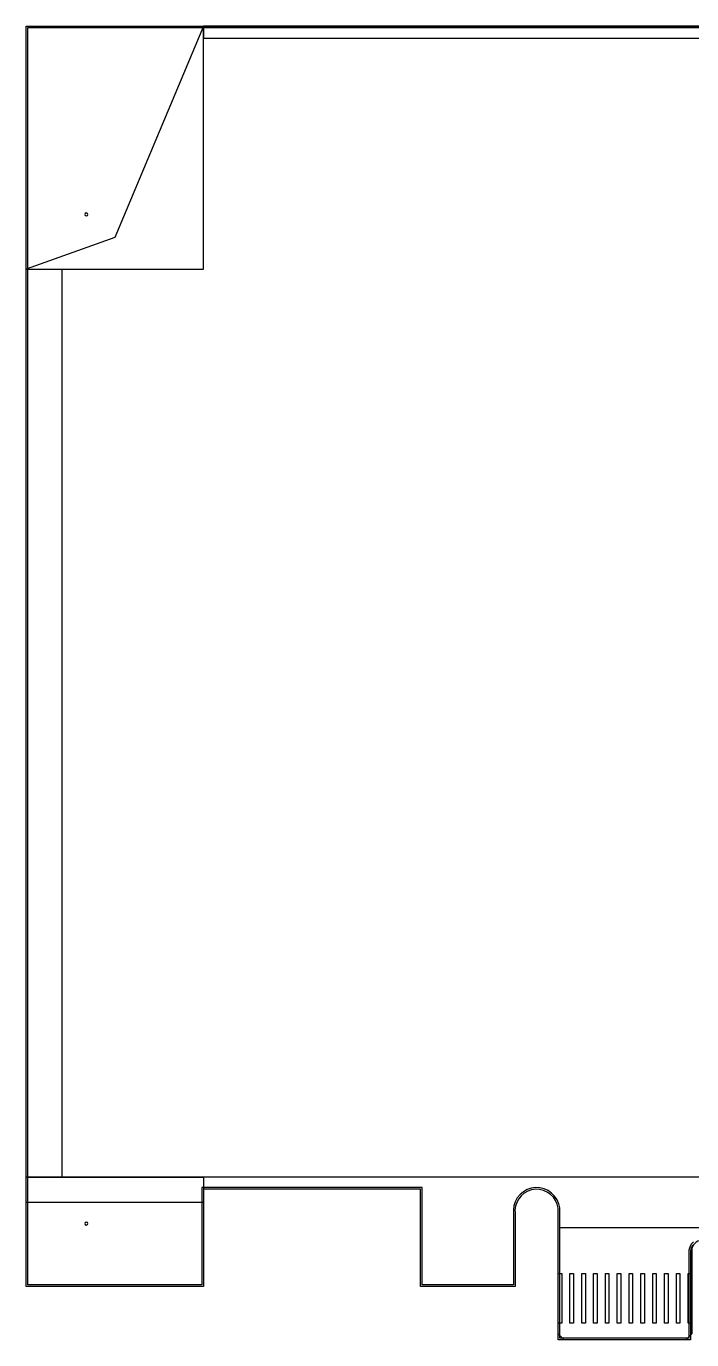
# Model space of a CAD drawing. Extents: x 0 to 312, y -4 to 107.
# Drawn here: x 0 to 56.3, y -4.5 to 106.7 of the extents above; entities that cross this region are included whole.
import ezdxf

# ---------------------------------------------------------------- set-up
doc = ezdxf.new("R2010")
doc.units = 0
for name, color, linetype in [('BG_DESIGN_OUTLINE', 85, 'CONTINUOUS'), ('BG_OUTLINE', 254, 'CONTINUOUS'), ('BG_SILKSCREEN_TOP', 85, 'CONTINUOUS'), ('PG_DIMENSION', 85, 'CONTINUOUS'), ('PKI_ALL', 202, 'CONTINUOUS'), ('PKO_ALL', 234, 'CONTINUOUS'), ('RKI_ALL', 43, 'CONTINUOUS'), ('RKO_ALL', 253, 'CONTINUOUS'), ('RKO_TOP', 253, 'CONTINUOUS')]:
    doc.layers.add(name, color=color, linetype=linetype)

msp = doc.modelspace()

# ---------------------------------------------------------------- linework, layer by layer
at = {"layer": 'BG_DESIGN_OUTLINE'}
msp.add_lwpolyline([(56.3799, 3.5053), (56.2623, 3.2902), (56.2036, 3.0522), (56.2, 2.8787), (56.2, -4.5), (44.9999, -4.5), (44.9999, 6.2919), (44.989, 6.6323), (44.9153, 6.9645), (44.7812, 7.2772), (44.5915, 7.5599), (44.3525, 7.8022), (44.0728, 7.9963), (43.7622, 8.1352), (43.431, 8.214), (43.0911, 8.2302), (42.754, 8.183), (42.4315, 8.074), (42.1348, 7.9074), (41.8742, 7.6884), (41.6585, 7.425), (41.4955, 7.1263), (41.3906, 6.8025), (41.3476, 6.4649), (41.3499, 6.2919), (41.3499, 0.0001), (33.3499, 0.0001), (33.3499, 8.25), (15, 8.25), (15, 0.0001), (0, 0.0001), (0, 106.65), (312, 106.65)], dxfattribs=at)
at = {"layer": 'BG_OUTLINE'}
msp.add_lwpolyline([(56.3799, 3.5053), (56.2623, 3.2902), (56.2036, 3.0522), (56.2, 2.8787), (56.2, -4.5), (44.9999, -4.5), (44.9999, 6.2919), (44.989, 6.6323), (44.9153, 6.9645), (44.7812, 7.2772), (44.5915, 7.5599), (44.3525, 7.8022), (44.0728, 7.9963), (43.7622, 8.1352), (43.431, 8.214), (43.0911, 8.2302), (42.754, 8.183), (42.4315, 8.074), (42.1348, 7.9074), (41.8742, 7.6884), (41.6585, 7.425), (41.4955, 7.1263), (41.3906, 6.8025), (41.3476, 6.4649), (41.3499, 6.2919), (41.3499, 0.0001), (33.3499, 0.0001), (33.3499, 8.25), (15, 8.25), (15, 0.0001), (0, 0.0001), (0, 106.65), (312, 106.65)], dxfattribs=at)
at = {"layer": 'BG_SILKSCREEN_TOP'}
msp.add_lwpolyline([(0.14, 9.25), (0.14, 106.549), (309, 106.549), (309, 9.25)], close=True, dxfattribs=at)
at = {"layer": 'PG_DIMENSION'}
for points in [[(44.9999, -3.9999), (44.9999, 6.3999)], [(45.15, 5.0001), (129.1501, 5.0001)], [(56.2999, 3.0499), (56.2999, -3.9999)], [(45.5, -4.5), (44.9999, -3.9999)], [(56.2999, -3.9999), (55.8, -4.5)], [(55.8, -4.5), (45.5, -4.5)]]:
    msp.add_lwpolyline(points, dxfattribs=at)
msp.add_lwpolyline([(58.0001, 3.0499, 0.999995), (56.2999, 3.0499)], format="xyb", dxfattribs=at)
at = {"layer": 'PKI_ALL'}
msp.add_lwpolyline([(56.4596, 3.7931), (56.2661, 3.5885), (56.1308, 3.3409), (56.0643, 3.0708), (56.06, 2.8802), (56.06, -4.3601), (45.1399, -4.3601), (45.1399, 6.2936), (45.1282, 6.6494), (45.0487, 7.0074), (44.9049, 7.3444), (44.7002, 7.6483), (44.4429, 7.9096), (44.1423, 8.1192), (43.8076, 8.2683), (43.4508, 8.3536), (43.0853, 8.371), (42.7216, 8.3195), (42.3745, 8.202), (42.0547, 8.0225), (41.7735, 7.7866), (41.5415, 7.5036), (41.366, 7.1815), (41.2532, 6.833), (41.2074, 6.4724), (41.2099, 6.2911), (41.2099, 0.14), (33.4899, 0.14), (33.4899, 8.3899), (14.86, 8.3899), (14.86, 0.14), (0.14, 0.14), (0.14, 106.549), (311.86, 106.549)], dxfattribs=at)
at = {"layer": 'PKO_ALL'}
for points in [[(15, 106.65), (15, 105.65), (137.15, 105.65), (137.15, 106.65)], [(0, 9.25), (0, 86.104), (3, 86.104), (3, 9.25)], [(0, 7.109), (0, 9.25), (15, 9.25), (15, 7.109)]]:
    msp.add_lwpolyline(points, close=True, dxfattribs=at)
at = {"layer": 'RKI_ALL'}
msp.add_lwpolyline([(56.4597, 3.7932), (56.2662, 3.5885), (56.1308, 3.3409), (56.0642, 3.0708), (56.06, 2.8802), (56.06, -4.3601), (45.1399, -4.3601), (45.1399, 6.2936), (45.1281, 6.6493), (45.0487, 7.0072), (44.9049, 7.3442), (44.7002, 7.6483), (44.4426, 7.9094), (44.1423, 8.1192), (43.8078, 8.2683), (43.4507, 8.3536), (43.0852, 8.3708), (42.7215, 8.3193), (42.3744, 8.202), (42.0545, 8.0225), (41.7736, 7.7866), (41.5415, 7.5037), (41.3662, 7.1814), (41.2534, 6.833), (41.2074, 6.4724), (41.2099, 6.2912), (41.2099, 0.14), (33.4899, 0.14), (33.4899, 8.3899), (14.86, 8.3899), (14.86, 0.14), (0.14, 0.14), (0.14, 106.549), (311.86, 106.549)], dxfattribs=at)
at = {"layer": 'RKO_ALL'}
for points in [[(5.207, 90.724, 1), (4.953, 90.724, 1)], [(5.207, 90.724, 1), (4.953, 90.724, 1)], [(5.207, 5.334, 1), (4.953, 5.334, 1)], [(5.207, 5.334, 1), (4.953, 5.334, 1)]]:
    msp.add_lwpolyline(points, format="xyb", close=True, dxfattribs=at)
at = {"layer": 'RKO_TOP'}
for points in [[(7.485, 88.762), (0, 86.104), (15, 86.104), (15, 106.65)], [(44.9999, -3.1), (44.9999, 1.0999), (45.2999, 1.0999), (45.2999, -3.1)], [(45.9999, -3.1), (45.9999, 1.0999), (46.2999, 1.0999), (46.2999, -3.1)], [(46.9999, -3.1), (46.9999, 1.0999), (47.2999, 1.0999), (47.2999, -3.1)], [(47.9999, -3.1), (47.9999, 1.0999), (48.2999, 1.0999), (48.2999, -3.1)], [(48.9999, -3.1), (48.9999, 1.0999), (49.2999, 1.0999), (49.2999, -3.1)], [(49.9999, -3.1), (49.9999, 1.0999), (50.2999, 1.0999), (50.2999, -3.1)], [(50.9999, -3.1), (50.9999, 1.0999), (51.2999, 1.0999), (51.2999, -3.1)], [(51.9999, -3.1), (51.9999, 1.0999), (52.2999, 1.0999), (52.2999, -3.1)], [(52.9999, -3.1), (52.9999, 1.0999), (53.2999, 1.0999), (53.2999, -3.1)], [(53.9999, -3.1), (53.9999, 1.0999), (54.2999, 1.0999), (54.2999, -3.1)], [(54.9999, -3.1), (54.9999, 1.0999), (55.2999, 1.0999), (55.2999, -3.1)], [(55.9999, -3.1), (55.9999, 1.0999), (56.2999, 1.0999), (56.2999, -3.1)]]:
    msp.add_lwpolyline(points, close=True, dxfattribs=at)

doc.saveas('drawing.dxf')
